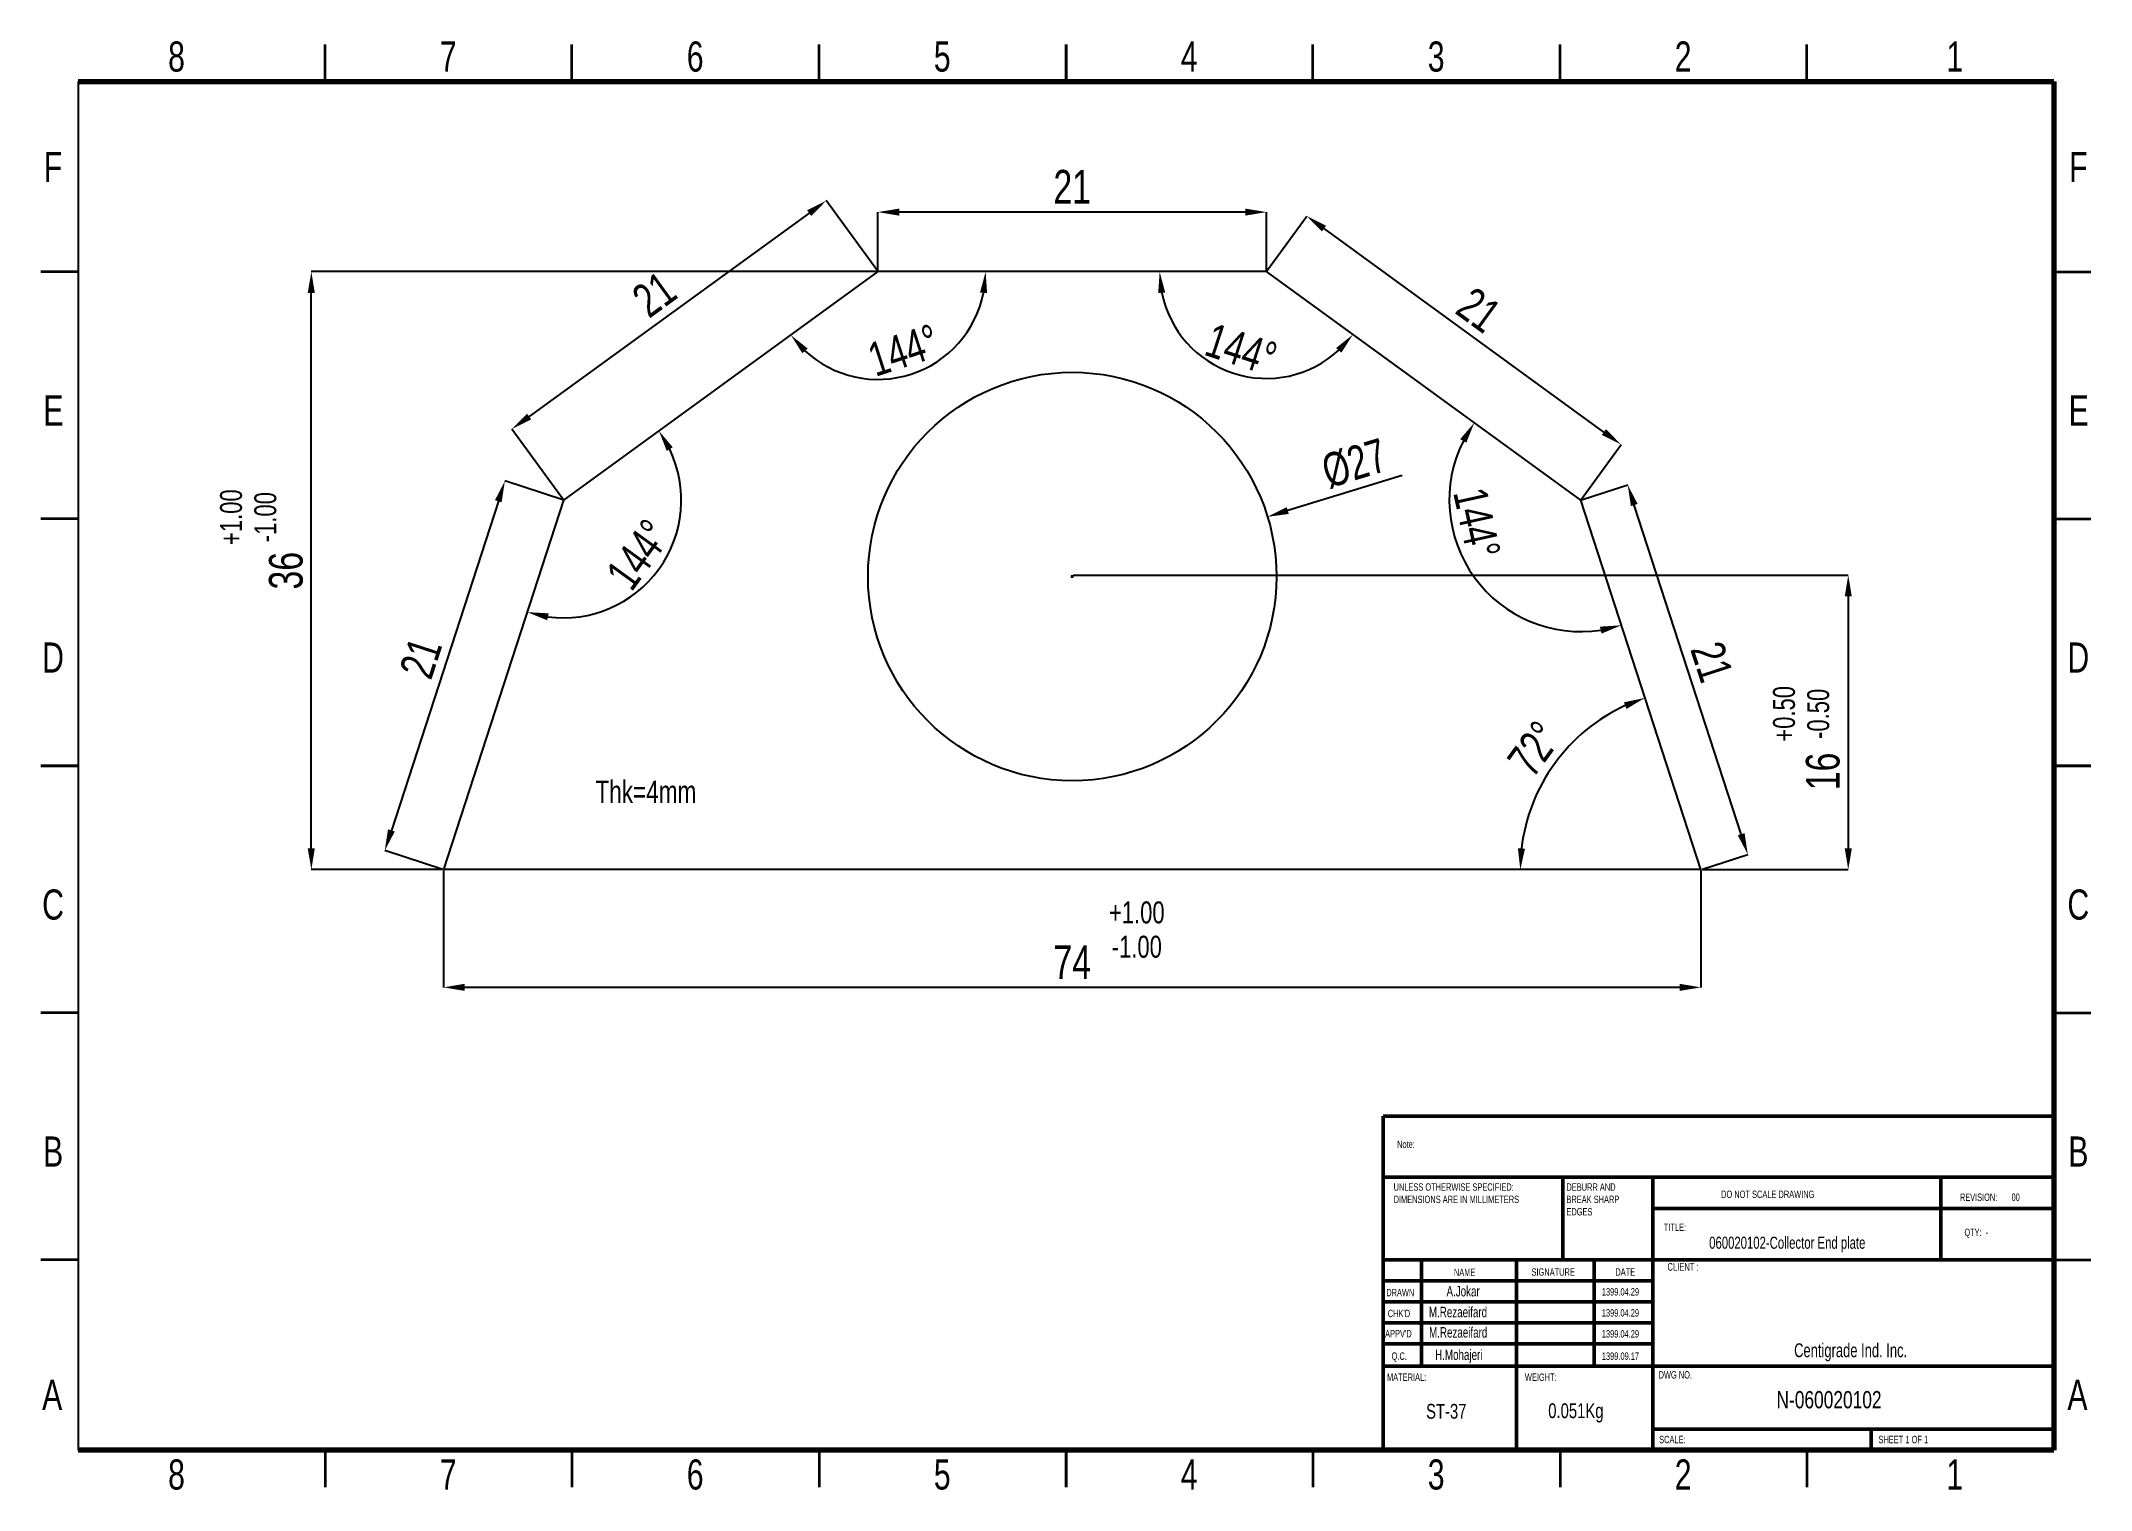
# Model space of a CAD drawing. Header units: millimetres. Extents: x 1580 to 1797, y 755 to 908.
import ezdxf

# ---------------------------------------------------------------- set-up
doc = ezdxf.new("R2010")
doc.units = ezdxf.units.MM
doc.styles.add('SLDTEXTSTYLE0', font='TXT', dxfattribs={"width": 0.75})
doc.styles.add('SLDTEXTSTYLE1', font='TXT', dxfattribs={"width": 0.686449})
doc.styles.add('SLDTEXTSTYLE2', font='TXT', dxfattribs={"width": 0.652778})
doc.styles.add('SLDTEXTSTYLE3', font='TXT', dxfattribs={"width": 0.692308})
doc.styles.add('SLDTEXTSTYLE4', font='TXT', dxfattribs={"width": 0.7})
doc.styles.add('SLDTEXTSTYLE5', font='TXT', dxfattribs={"width": 0.678571})
doc.dimstyles.new('Scale 2', dxfattribs={"dimscale": 1.5, "dimtxt": 2.38125, "dimasz": 1.5, "dimexe": 0, "dimexo": 0.0625, "dimgap": 0.595312, "dimtad": 1, "dimdec": 0, "dimlfac": 0.5, "dimrnd": 1e-09, "dimzin": 12, "dimdsep": 46, "dimtxsty": 'SLDTEXTSTYLE0', "dimcen": 0.09, "dimadec": 0, "dimazin": 3, "dimtfac": 1, "dimtdec": 0, "dimtofl": 0, "dimtmove": 0, "dimatfit": 3, "dimfxl": 1, "dimfrac": 2, "dimtolj": 1, "dimtzin": 12, "dimarcsym": 0})

# ---------------------------------------------------------------- blocks, each defined once
blk = doc.blocks.new('SW_NOTE_62')
at = {"color": 0, "linetype": 'Continuous', "lineweight": 0, "char_height": 1.5, "attachment_point": 1, "style": 'SLDTEXTSTYLE0'}
for s, insert in [('UNLESS OTHERWISE SPECIFIED:', (0, 1.93)), ('DIMENSIONS ARE IN MILLIMETERS', (0, -0.57))]:
    blk.add_mtext(s, dxfattribs=dict(at, insert=insert))
blk = doc.blocks.new('SW_NOTE_63')
at = {"color": 0, "linetype": 'Continuous', "lineweight": 0, "char_height": 1.5, "attachment_point": 1, "style": 'SLDTEXTSTYLE0'}
for s, insert in [('DEBURR AND', (0, 1.93)), ('BREAK SHARP', (0, -0.57)), ('EDGES', (0, -3.07))]:
    blk.add_mtext(s, dxfattribs=dict(at, insert=insert))
blk = doc.blocks.new('*D3')
at = {"color": 0, "lineweight": -2, "transparency": 16777216}
for p, q in [((1622.75, 820.25), (1622.75, 807.88)), ((1755.92, 820.25), (1755.92, 807.88)), ((1753.67, 807.88), (1625, 807.88))]:
    blk.add_line(p, q, dxfattribs=at)
at = {"color": 0, "transparency": 16777216}
for points in [[(1625, 808.26), (1625, 807.51), (1622.75, 807.88)], [(1753.67, 808.26), (1753.67, 807.51), (1755.92, 807.88)]]:
    blk.add_solid(points, dxfattribs=at)
at = {"layer": 'Defpoints', "color": 0, "transparency": 16777216}
for p in [(1622.75, 820.35), (1755.92, 820.35), (1622.75, 807.88)]:
    blk.add_point(p, dxfattribs=at)
at = {"color": 0, "transparency": 16777216, "insert": (1689.34, 810.56), "char_height": 3.572, "attachment_point": 5, "style": 'SLDTEXTSTYLE0'}
blk.add_mtext('\\A1;74', dxfattribs=at)
blk = doc.blocks.new('*D4')
at = {"color": 0, "lineweight": -2, "transparency": 16777216}
for p, q in [((1668.66, 883.68), (1608.74, 883.68)), ((1608.74, 822.6), (1608.74, 881.43)), ((1622.65, 820.35), (1608.74, 820.35))]:
    blk.add_line(p, q, dxfattribs=at)
at = {"color": 0, "transparency": 16777216}
for points in [[(1608.36, 881.43), (1609.11, 881.43), (1608.74, 883.68)], [(1608.36, 822.6), (1609.11, 822.6), (1608.74, 820.35)]]:
    blk.add_solid(points, dxfattribs=at)
at = {"layer": 'Defpoints', "color": 0, "transparency": 16777216}
for p in [(1608.74, 883.68), (1668.76, 883.68), (1622.75, 820.35)]:
    blk.add_point(p, dxfattribs=at)
at = {"color": 0, "transparency": 16777216, "insert": (1606.06, 852.01), "char_height": 3.572, "attachment_point": 5, "rotation": 90, "style": 'SLDTEXTSTYLE0'}
blk.add_mtext('\\A1;36', dxfattribs=at)
blk = doc.blocks.new('*D5')
at = {"color": 0, "lineweight": -2, "transparency": 16777216}
for p, q in [((1724.29, 862.09), (1712.17, 858.38)), ((1689.2, 851.39), (1689.47, 851.39)), ((1689.34, 851.26), (1689.34, 851.53))]:
    blk.add_line(p, q, dxfattribs=at)
at = {"color": 0, "transparency": 16777216}
blk.add_solid([(1712.06, 858.74), (1712.28, 858.02), (1710.02, 857.72)], dxfattribs=at)
at = {"layer": 'Defpoints', "color": 0, "transparency": 16777216}
for p in [(1710.02, 857.72), (1668.65, 845.06)]:
    blk.add_point(p, dxfattribs=at)
at = {"color": 0, "transparency": 16777216, "insert": (1719.24, 863.35), "char_height": 3.572, "attachment_point": 5, "rotation": 17.0139, "style": 'SLDTEXTSTYLE0'}
blk.add_mtext('\\A1;%%C27', dxfattribs=at)
blk = doc.blocks.new('*D6')
at = {"color": 0, "lineweight": -2, "transparency": 16777216}
for p, q in [((1689.43, 851.53), (1771.54, 851.53)), ((1771.54, 849.28), (1771.54, 822.6)), ((1756.02, 820.35), (1771.54, 820.35))]:
    blk.add_line(p, q, dxfattribs=at)
at = {"color": 0, "transparency": 16777216}
for points in [[(1771.17, 849.28), (1771.92, 849.28), (1771.54, 851.53)], [(1771.17, 822.6), (1771.92, 822.6), (1771.54, 820.35)]]:
    blk.add_solid(points, dxfattribs=at)
at = {"layer": 'Defpoints', "color": 0, "transparency": 16777216}
for p in [(1689.34, 851.53), (1755.92, 820.35), (1771.54, 820.35)]:
    blk.add_point(p, dxfattribs=at)
at = {"color": 0, "transparency": 16777216, "insert": (1768.86, 830.75), "char_height": 3.572, "attachment_point": 5, "rotation": 90, "style": 'SLDTEXTSTYLE0'}
blk.add_mtext('\\A1;16', dxfattribs=at)
blk = doc.blocks.new('*D7')
at = {"color": 0, "lineweight": -2, "transparency": 16777216}
for p, q in [((1743.3, 859.51), (1748.18, 861.1)), ((1760.2, 824.1), (1748.87, 858.96)), ((1756.01, 820.38), (1760.9, 821.96))]:
    blk.add_line(p, q, dxfattribs=at)
at = {"color": 0, "transparency": 16777216}
for points in [[(1749.23, 859.08), (1748.52, 858.85), (1748.18, 861.1)], [(1760.56, 824.22), (1759.84, 823.99), (1760.9, 821.96)]]:
    blk.add_solid(points, dxfattribs=at)
at = {"layer": 'Defpoints', "color": 0, "transparency": 16777216}
for p in [(1748.18, 861.1), (1743.21, 859.49), (1755.92, 820.35)]:
    blk.add_point(p, dxfattribs=at)
at = {"color": 0, "transparency": 16777216, "insert": (1757.09, 842.36), "char_height": 3.572, "attachment_point": 5, "rotation": 288, "style": 'SLDTEXTSTYLE0'}
blk.add_mtext('\\A1;21', dxfattribs=at)
blk = doc.blocks.new('*D8')
at = {"color": 0, "lineweight": -2, "transparency": 16777216}
for p, q in [((1709.97, 883.75), (1714.19, 889.56)), ((1745.66, 866.69), (1716.01, 888.24)), ((1743.26, 859.56), (1747.48, 865.37))]:
    blk.add_line(p, q, dxfattribs=at)
at = {"color": 0, "transparency": 16777216}
for points in [[(1716.23, 888.54), (1715.79, 887.94), (1714.19, 889.56)], [(1745.88, 867), (1745.44, 866.39), (1747.48, 865.37)]]:
    blk.add_solid(points, dxfattribs=at)
at = {"layer": 'Defpoints', "color": 0, "transparency": 16777216}
for p in [(1714.19, 889.56), (1709.91, 883.68), (1743.21, 859.49)]:
    blk.add_point(p, dxfattribs=at)
at = {"color": 0, "transparency": 16777216, "insert": (1732.41, 879.63), "char_height": 3.572, "attachment_point": 5, "rotation": 324, "style": 'SLDTEXTSTYLE0'}
blk.add_mtext('\\A1;21', dxfattribs=at)
blk = doc.blocks.new('*D9')
at = {"color": 0, "lineweight": -2, "transparency": 16777216}
for p, q in [((1668.76, 883.77), (1668.76, 889.99)), ((1707.66, 889.99), (1671.01, 889.99)), ((1709.91, 883.77), (1709.91, 889.99))]:
    blk.add_line(p, q, dxfattribs=at)
at = {"color": 0, "transparency": 16777216}
for points in [[(1671.01, 890.36), (1671.01, 889.61), (1668.76, 889.99)], [(1707.66, 890.36), (1707.66, 889.61), (1709.91, 889.99)]]:
    blk.add_solid(points, dxfattribs=at)
at = {"layer": 'Defpoints', "color": 0, "transparency": 16777216}
for p in [(1668.76, 889.99), (1668.76, 883.68), (1709.91, 883.68)]:
    blk.add_point(p, dxfattribs=at)
at = {"color": 0, "transparency": 16777216, "insert": (1689.34, 892.67), "char_height": 3.572, "attachment_point": 5, "style": 'SLDTEXTSTYLE0'}
blk.add_mtext('\\A1;21', dxfattribs=at)
blk = doc.blocks.new('*D10')
at = {"color": 0, "lineweight": -2, "transparency": 16777216}
for p, q in [((1668.7, 883.75), (1663.29, 891.2)), ((1661.47, 889.88), (1631.81, 868.34)), ((1635.41, 859.56), (1629.99, 867.01))]:
    blk.add_line(p, q, dxfattribs=at)
at = {"color": 0, "transparency": 16777216}
for points in [[(1661.25, 890.18), (1661.69, 889.58), (1663.29, 891.2)], [(1631.59, 868.64), (1632.04, 868.03), (1629.99, 867.01)]]:
    blk.add_solid(points, dxfattribs=at)
at = {"layer": 'Defpoints', "color": 0, "transparency": 16777216}
for p in [(1668.76, 883.68), (1629.99, 867.01), (1635.46, 859.49)]:
    blk.add_point(p, dxfattribs=at)
at = {"color": 0, "transparency": 16777216, "insert": (1645.07, 881.28), "char_height": 3.572, "attachment_point": 5, "rotation": 36, "style": 'SLDTEXTSTYLE0'}
blk.add_mtext('\\A1;21', dxfattribs=at)
blk = doc.blocks.new('*D11')
at = {"color": 0, "lineweight": -2, "transparency": 16777216}
for p, q in [((1635.37, 859.51), (1629.24, 861.51)), ((1628.55, 859.37), (1617.22, 824.51)), ((1622.66, 820.38), (1616.52, 822.37))]:
    blk.add_line(p, q, dxfattribs=at)
at = {"color": 0, "transparency": 16777216}
for points in [[(1628.19, 859.48), (1628.9, 859.25), (1629.24, 861.51)], [(1616.86, 824.62), (1617.58, 824.39), (1616.52, 822.37)]]:
    blk.add_solid(points, dxfattribs=at)
at = {"layer": 'Defpoints', "color": 0, "transparency": 16777216}
for p in [(1635.46, 859.49), (1616.52, 822.37), (1622.75, 820.35)]:
    blk.add_point(p, dxfattribs=at)
at = {"color": 0, "transparency": 16777216, "insert": (1620.33, 842.77), "char_height": 3.572, "attachment_point": 5, "rotation": 72, "style": 'SLDTEXTSTYLE0'}
blk.add_mtext('\\A1;21', dxfattribs=at)
blk = doc.blocks.new('*D12')
at = {"color": 0, "lineweight": -2, "transparency": 16777216}
blk.add_arc((1635.46, 859.49), 12.47, 262.3489, 25.6511, dxfattribs=at)
at = {"color": 0, "transparency": 16777216}
for points in [[(1646.39, 864.69), (1647.03, 865.08), (1645.56, 866.82)], [(1633.72, 846.76), (1633.89, 847.49), (1631.61, 847.62)]]:
    blk.add_solid(points, dxfattribs=at)
at = {"layer": 'Defpoints', "color": 0, "transparency": 16777216}
for p in [(1668.76, 883.68), (1635.46, 859.49), (1635.46, 859.49), (1641.7, 848.68), (1622.75, 820.35)]:
    blk.add_point(p, dxfattribs=at)
at = {"color": 0, "transparency": 16777216, "insert": (1643.39, 853.73), "char_height": 3.572, "attachment_point": 5, "rotation": 54, "style": 'SLDTEXTSTYLE0'}
blk.add_mtext('\\A1;144°', dxfattribs=at)
blk = doc.blocks.new('*D13')
at = {"color": 0, "lineweight": -2, "transparency": 16777216}
blk.add_arc((1668.76, 883.68), 11.41, 227.32, 348.68, dxfattribs=at)
at = {"color": 0, "transparency": 16777216}
for points in [[(1679.57, 881.47), (1680.32, 881.4), (1680.17, 883.68)], [(1660.75, 875.04), (1661.31, 875.54), (1659.53, 876.97)]]:
    blk.add_solid(points, dxfattribs=at)
at = {"layer": 'Defpoints', "color": 0, "transparency": 16777216}
for p in [(1668.76, 883.68), (1668.76, 883.68), (1709.91, 883.68), (1667.57, 872.33), (1635.46, 859.49)]:
    blk.add_point(p, dxfattribs=at)
at = {"color": 0, "transparency": 16777216, "insert": (1671.46, 875.37), "char_height": 3.572, "attachment_point": 5, "rotation": 18, "style": 'SLDTEXTSTYLE0'}
blk.add_mtext('\\A1;144°', dxfattribs=at)
blk = doc.blocks.new('*D14')
at = {"color": 0, "lineweight": -2, "transparency": 16777216}
blk.add_arc((1709.91, 883.68), 11.31, 191.4122, 312.5878, dxfattribs=at)
at = {"color": 0, "transparency": 16777216}
for points in [[(1698.45, 881.4), (1699.19, 881.47), (1698.6, 883.68)], [(1717.29, 875.59), (1717.85, 875.1), (1719.07, 877.02)]]:
    blk.add_solid(points, dxfattribs=at)
at = {"layer": 'Defpoints', "color": 0, "transparency": 16777216}
for p in [(1668.76, 883.68), (1709.91, 883.68), (1709.91, 883.68), (1702.34, 875.27), (1743.21, 859.49)]:
    blk.add_point(p, dxfattribs=at)
at = {"color": 0, "transparency": 16777216, "insert": (1707.24, 875.46), "char_height": 3.572, "attachment_point": 5, "rotation": 342, "style": 'SLDTEXTSTYLE0'}
blk.add_mtext('\\A1;144°', dxfattribs=at)
blk = doc.blocks.new('*D15')
at = {"color": 0, "lineweight": -2, "transparency": 16777216}
blk.add_arc((1743.21, 859.49), 13.93, 153.2623, 278.7377, dxfattribs=at)
at = {"color": 0, "transparency": 16777216}
for points in [[(1730.44, 865.95), (1731.08, 865.56), (1731.93, 867.68)], [(1745.24, 846.08), (1745.41, 845.35), (1747.51, 846.23)]]:
    blk.add_solid(points, dxfattribs=at)
at = {"layer": 'Defpoints', "color": 0, "transparency": 16777216}
for p in [(1709.91, 883.68), (1743.21, 859.49), (1743.21, 859.49), (1736.24, 847.42), (1755.92, 820.35)]:
    blk.add_point(p, dxfattribs=at)
at = {"color": 0, "transparency": 16777216, "insert": (1732.22, 857.05), "char_height": 3.572, "attachment_point": 5, "rotation": 282.4773, "style": 'SLDTEXTSTYLE0'}
blk.add_mtext('\\A1;144°', dxfattribs=at)
blk = doc.blocks.new('*D16')
at = {"color": 0, "lineweight": -2, "transparency": 16777216}
blk.add_arc((1755.92, 820.35), 19.13, 114.7438, 173.2562, dxfattribs=at)
at = {"color": 0, "transparency": 16777216}
for points in [[(1747.78, 838.07), (1748.05, 837.37), (1750.01, 838.54)], [(1737.3, 822.57), (1736.55, 822.61), (1736.8, 820.35)]]:
    blk.add_solid(points, dxfattribs=at)
at = {"layer": 'Defpoints', "color": 0, "transparency": 16777216}
for p in [(1743.21, 859.49), (1743.12, 834.56), (1622.75, 820.35), (1755.92, 820.35), (1755.92, 820.35)]:
    blk.add_point(p, dxfattribs=at)
at = {"color": 0, "transparency": 16777216, "insert": (1738.28, 833.16), "char_height": 3.572, "attachment_point": 5, "rotation": 54, "style": 'SLDTEXTSTYLE0'}
blk.add_mtext('\\A1;72°', dxfattribs=at)

msp = doc.modelspace()

# ---------------------------------------------------------------- linework, layer by layer
at = {"linetype": 'Continuous', "lineweight": 35}
for p, q in [((1610.19, 903.81), (1610.19, 907.74)), ((1636.35, 903.81), (1636.35, 907.74)), ((1662.52, 903.81), (1662.52, 907.74)), ((1688.68, 907.74), (1688.68, 903.81)), ((1688.68, 903.81), (1688.68, 907.74)), ((1714.84, 903.81), (1714.84, 907.74)), ((1741.01, 903.81), (1741.01, 907.74)), ((1767.17, 903.81), (1767.17, 907.74)), ((1584.03, 883.67), (1580.1, 883.67)), ((1793.33, 883.67), (1797.25, 883.67)), ((1584.03, 857.51), (1580.1, 857.51)), ((1793.33, 857.51), (1797.25, 857.51)), ((1580.1, 831.34), (1584.03, 831.34)), ((1584.03, 831.34), (1580.1, 831.34)), ((1797.25, 831.34), (1793.33, 831.34)), ((1793.33, 831.34), (1797.25, 831.34)), ((1584.03, 805.18), (1580.1, 805.18)), ((1793.33, 805.18), (1797.25, 805.18)), ((1584.03, 779.02), (1580.1, 779.02)), ((1793.33, 779.02), (1797.25, 779.02)), ((1610.19, 758.87), (1610.19, 754.95)), ((1636.35, 758.87), (1636.35, 754.95)), ((1662.52, 758.87), (1662.52, 754.95)), ((1688.68, 754.95), (1688.68, 758.87)), ((1688.68, 758.87), (1688.68, 754.95)), ((1714.84, 758.87), (1714.84, 754.95)), ((1741.01, 758.87), (1741.01, 754.95)), ((1767.17, 758.87), (1767.17, 754.95))]:
    msp.add_line(p, q, dxfattribs=at)
at = {"linetype": 'Continuous', "lineweight": 70}
for p, q in [((1584.03, 903.81), (1793.33, 903.81)), ((1793.33, 903.81), (1793.33, 758.87)), ((1793.33, 758.87), (1584.03, 758.87))]:
    msp.add_line(p, q, dxfattribs=at)
for p, q in [((1584.03, 903.81), (1584.03, 758.87)), ((1755.92, 820.35), (1622.75, 820.35))]:
    msp.add_line(p, q)
at = {"linetype": 'Continuous', "lineweight": 50}
for p, q in [((1722.27, 794.24), (1793.33, 794.24)), ((1722.27, 794.24), (1722.27, 787.78)), ((1722.27, 787.78), (1793.33, 787.78)), ((1722.27, 787.78), (1722.27, 759)), ((1741.32, 787.78), (1741.32, 779.02)), ((1750.84, 787.78), (1750.84, 758.87)), ((1781.34, 779.02), (1781.34, 787.78)), ((1793.33, 784.45), (1750.84, 784.45)), ((1793.33, 779.02), (1722.27, 779.02)), ((1726.35, 779.02), (1726.35, 767.77)), ((1736.4, 779.02), (1736.4, 759)), ((1744.62, 779.02), (1744.62, 767.77)), ((1750.84, 759), (1750.84, 779.02)), ((1750.84, 776.79), (1722.27, 776.79)), ((1750.84, 774.57), (1722.27, 774.57)), ((1750.84, 772.35), (1722.27, 772.35)), ((1750.84, 770.12), (1722.27, 770.12)), ((1727.71, 767.77), (1722.27, 767.77)), ((1727.71, 767.77), (1793.33, 767.77)), ((1750.84, 761.1), (1793.33, 761.1)), ((1773.97, 758.87), (1773.97, 761.1))]:
    msp.add_line(p, q, dxfattribs=at)
msp.add_lwpolyline([(1755.92, 820.35), (1743.21, 859.49), (1709.91, 883.68), (1668.76, 883.68), (1635.46, 859.49), (1622.75, 820.35)])
msp.add_circle((1689.34, 851.39), 21.63)

# ---------------------------------------------------------------- block references
at = {"linetype": 'Continuous', "lineweight": 0, "xscale": 0.5232529336143454, "yscale": 0.5232529336143454, "zscale": 0.5232529336143454}
for name, p in [('SW_NOTE_62', (1723.38, 786.12)), ('SW_NOTE_63', (1741.69, 786.12))]:
    msp.add_blockref(name, p, dxfattribs=at)

# ---------------------------------------------------------------- texts
at = {"linetype": 'Continuous', "lineweight": 0}
for s, insert, char_height, attachment_point, style in [('8', (1594.46, 908.06), 3.19, 2, 'SLDTEXTSTYLE0'), ('7', (1623.24, 908.06), 3.19, 2, 'SLDTEXTSTYLE0'), ('6', (1649.4, 908.06), 3.19, 2, 'SLDTEXTSTYLE0'), ('5', (1675.57, 908.06), 3.19, 2, 'SLDTEXTSTYLE0'), ('4', (1701.73, 908.06), 3.19, 2, 'SLDTEXTSTYLE0'), ('3', (1727.89, 908.06), 3.19, 2, 'SLDTEXTSTYLE0'), ('2', (1754.05, 908.06), 3.19, 2, 'SLDTEXTSTYLE0'), ('1', (1782.83, 908.06), 3.19, 2, 'SLDTEXTSTYLE0'), ('F', (1581.38, 896.35), 3.19, 2, 'SLDTEXTSTYLE0'), ('F', (1795.91, 896.35), 3.19, 2, 'SLDTEXTSTYLE0'), ('E', (1581.42, 870.57), 3.19, 2, 'SLDTEXTSTYLE0'), ('E', (1795.95, 870.57), 3.19, 2, 'SLDTEXTSTYLE0'), ('D', (1581.38, 844.41), 3.19, 2, 'SLDTEXTSTYLE0'), ('D', (1795.91, 844.41), 3.19, 2, 'SLDTEXTSTYLE0'), ('C', (1581.38, 818.25), 3.19, 2, 'SLDTEXTSTYLE0'), ('C', (1795.91, 818.25), 3.19, 2, 'SLDTEXTSTYLE0'), ('B', (1581.39, 792.09), 3.19, 2, 'SLDTEXTSTYLE0'), ('Note:', (1723.75, 791.66), 0.785, 1, 'SLDTEXTSTYLE0'), ('B', (1795.92, 792.09), 3.19, 2, 'SLDTEXTSTYLE0'), ('DO NOT SCALE DRAWING', (1758.07, 786.36), 0.7849, 1, 'SLDTEXTSTYLE0'), ('REVISION:       00', (1783.37, 786.05), 0.7849, 1, 'SLDTEXTSTYLE2'), ('TITLE:', (1752, 782.87), 0.785, 1, 'SLDTEXTSTYLE0'), ('QTY:  -', (1783.85, 782.33), 0.785, 1, 'SLDTEXTSTYLE5'), ('060020102-Collector End plate', (1756.81, 781.48), 1.282, 1, 'SLDTEXTSTYLE4'), ('NAME', (1729.77, 778.1), 0.785, 1, 'SLDTEXTSTYLE0'), ('SIGNATURE', (1737.99, 778.13), 0.785, 1, 'SLDTEXTSTYLE0'), ('DATE', (1746.87, 778.13), 0.785, 1, 'SLDTEXTSTYLE0'), ('CLIENT :', (1752.39, 778.7), 0.831, 1, 'SLDTEXTSTYLE4'), ('DRAWN', (1722.61, 775.95), 0.785, 1, 'SLDTEXTSTYLE1'), ('A.Jokar', (1728.99, 776.26), 1.108, 1, 'SLDTEXTSTYLE4'), ('1399.04.29', (1745.44, 776.03), 0.785, 1, 'SLDTEXTSTYLE0'), ("CHK'D", (1722.76, 773.74), 0.785, 1, 'SLDTEXTSTYLE0'), ('M.Rezaeifard', (1727.12, 774.05), 1.1076, 1, 'SLDTEXTSTYLE4'), ('1399.04.29', (1745.44, 773.8), 0.785, 1, 'SLDTEXTSTYLE0'), ("APPV'D", (1722.48, 771.6), 0.785, 1, 'SLDTEXTSTYLE0'), ('M.Rezaeifard', (1727.14, 771.9), 1.1076, 1, 'SLDTEXTSTYLE4'), ('1399.04.29', (1745.44, 771.58), 0.785, 1, 'SLDTEXTSTYLE0'), ('Q.C.', (1723.17, 769.22), 0.785, 1, 'SLDTEXTSTYLE0'), ('H.Mohajeri', (1727.78, 769.53), 1.108, 1, 'SLDTEXTSTYLE4'), ('1399.09.17', (1745.44, 769.22), 0.785, 1, 'SLDTEXTSTYLE0'), ('Centigrade Ind. Inc.', (1765.81, 770.18), 1.4651, 1, 'SLDTEXTSTYLE4'), ('MATERIAL:', (1722.68, 766.99), 0.785, 1, 'SLDTEXTSTYLE0'), ('WEIGHT:', (1737.29, 766.99), 0.784, 1, 'SLDTEXTSTYLE0'), ('DWG NO.', (1751.45, 767.24), 0.785, 1, 'SLDTEXTSTYLE0'), ('A', (1581.29, 766.32), 3.19, 2, 'SLDTEXTSTYLE0'), ('N-060020102', (1763.94, 765.13), 1.8314, 1, 'SLDTEXTSTYLE0'), ('A', (1795.82, 766.32), 3.19, 2, 'SLDTEXTSTYLE0'), ('ST-37', (1726.82, 763.77), 1.568, 1, 'SLDTEXTSTYLE0'), ('0.051Kg', (1739.76, 763.83), 1.568, 1, 'SLDTEXTSTYLE0'), ('SCALE:', (1751.51, 760.39), 0.785, 1, 'SLDTEXTSTYLE0'), ('SHEET 1 OF 1', (1774.74, 760.39), 0.7849, 1, 'SLDTEXTSTYLE3'), ('8', (1594.46, 757.89), 3.19, 2, 'SLDTEXTSTYLE0'), ('7', (1623.24, 757.89), 3.19, 2, 'SLDTEXTSTYLE0'), ('6', (1649.4, 757.89), 3.19, 2, 'SLDTEXTSTYLE0'), ('5', (1675.57, 757.89), 3.19, 2, 'SLDTEXTSTYLE0'), ('4', (1701.73, 757.89), 3.19, 2, 'SLDTEXTSTYLE0'), ('3', (1727.89, 757.89), 3.19, 2, 'SLDTEXTSTYLE0'), ('2', (1754.05, 757.89), 3.19, 2, 'SLDTEXTSTYLE0'), ('1', (1782.83, 757.89), 3.19, 2, 'SLDTEXTSTYLE0')]:
    msp.add_mtext(s, dxfattribs=dict(at, insert=insert, char_height=char_height, attachment_point=attachment_point, style=style))
at = {"color": 7, "linetype": 'Continuous', "lineweight": 18, "char_height": 2.323, "attachment_point": 2, "rotation": 90, "style": 'SLDTEXTSTYLE0'}
for s, insert in [('\\A1;+1.00', (1599.07, 857.68)), ('\\A1;-1.00', (1602.7, 857.68)), ('\\A1;+0.50', (1763.57, 836.85)), ('\\A1;-0.50', (1767.19, 836.85))]:
    msp.add_mtext(s, dxfattribs=dict(at, insert=insert))
at = {"color": 7, "linetype": 'Continuous', "lineweight": 18, "attachment_point": 2, "style": 'SLDTEXTSTYLE0'}
for s, insert, char_height in [('\\A1;Thk=4mm', (1644.18, 829.79), 2.3813), ('\\A1;+1.00', (1696.18, 816.98), 2.323), ('\\A1;-1.00', (1696.18, 813.35), 2.323)]:
    msp.add_mtext(s, dxfattribs=dict(at, insert=insert, char_height=char_height))

# ---------------------------------------------------------------- dimensions: what is measured, and where the dimension line sits
for p1, p2, distance, picture, middle in [((1709.91, 883.68), (1668.76, 883.68), -6.31, '*D9', (1689.34, 892.67)), ((1668.76, 883.68), (1635.46, 859.49), -9.31, '*D10', (1645.07, 881.28)), ((1743.21, 859.49), (1709.91, 883.68), -7.28, '*D8', (1732.41, 879.63)), ((1635.46, 859.49), (1622.75, 820.35), -6.54, '*D11', (1620.33, 842.77)), ((1755.92, 820.35), (1743.21, 859.49), -5.23, '*D7', (1757.09, 842.36))]:
    dim = msp.add_aligned_dim(p1=p1, p2=p2, distance=distance, dimstyle='Scale 2')
    dim.commit()
    dim.dimension.update_dxf_attribs({"geometry": picture, "text_midpoint": middle})
dim = msp.add_linear_dim(base=(1608.74, 883.68), p1=(1622.75, 820.35), p2=(1668.76, 883.68), angle=90, text='36', dimstyle='Scale 2')
dim.commit()
dim.dimension.update_dxf_attribs({"geometry": '*D4', "text_midpoint": (1608.74, 852.01), "dimtype": 160})
for base, line1, line2, picture, middle in [((1641.7, 848.68), ((1635.46, 859.49), (1622.75, 820.35)), ((1668.76, 883.68), (1635.46, 859.49)), '*D12', (1643.39, 853.73)), ((1667.57, 872.33), ((1709.91, 883.68), (1668.76, 883.68)), ((1668.76, 883.68), (1635.46, 859.49)), '*D13', (1671.46, 875.37)), ((1702.34, 875.27), ((1743.21, 859.49), (1709.91, 883.68)), ((1709.91, 883.68), (1668.76, 883.68)), '*D14', (1707.24, 875.46)), ((1743.12, 834.56), ((1755.92, 820.35), (1743.21, 859.49)), ((1755.92, 820.35), (1622.75, 820.35)), '*D16', (1738.28, 833.16))]:
    dim = msp.add_angular_dim_2l(base=base, line1=line1, line2=line2, dimstyle='Scale 2')
    dim.commit()
    dim.dimension.update_dxf_attribs({"geometry": picture, "text_midpoint": middle})
dim = msp.add_angular_dim_2l(base=(1736.24, 847.42), line1=((1755.92, 820.35), (1743.21, 859.49)), line2=((1743.21, 859.49), (1709.91, 883.68)), dimstyle='Scale 2')
dim.commit()
dim.dimension.update_dxf_attribs({"geometry": '*D15', "text_midpoint": (1729.6, 856.48), "dimtype": 162})
dim = msp.add_diameter_dim_2p(p1=(1668.65, 845.06), p2=(1710.02, 857.72), text='%%C27', dimstyle='Scale 2')
dim.commit()
dim.dimension.update_dxf_attribs({"geometry": '*D5', "text_midpoint": (1720.03, 860.78), "dimtype": 163})
dim = msp.add_linear_dim(base=(1771.54, 820.35), p1=(1689.34, 851.53), p2=(1755.92, 820.35), angle=90, dimstyle='Scale 2')
dim.commit()
dim.dimension.update_dxf_attribs({"geometry": '*D6', "text_midpoint": (1771.54, 830.75), "dimtype": 160})
dim = msp.add_linear_dim(base=(1622.75, 807.88), p1=(1755.92, 820.35), p2=(1622.75, 820.35), text='74', dimstyle='Scale 2')
dim.commit()
dim.dimension.update_dxf_attribs({"geometry": '*D3', "text_midpoint": (1689.34, 810.56)})

doc.saveas('drawing.dxf')
